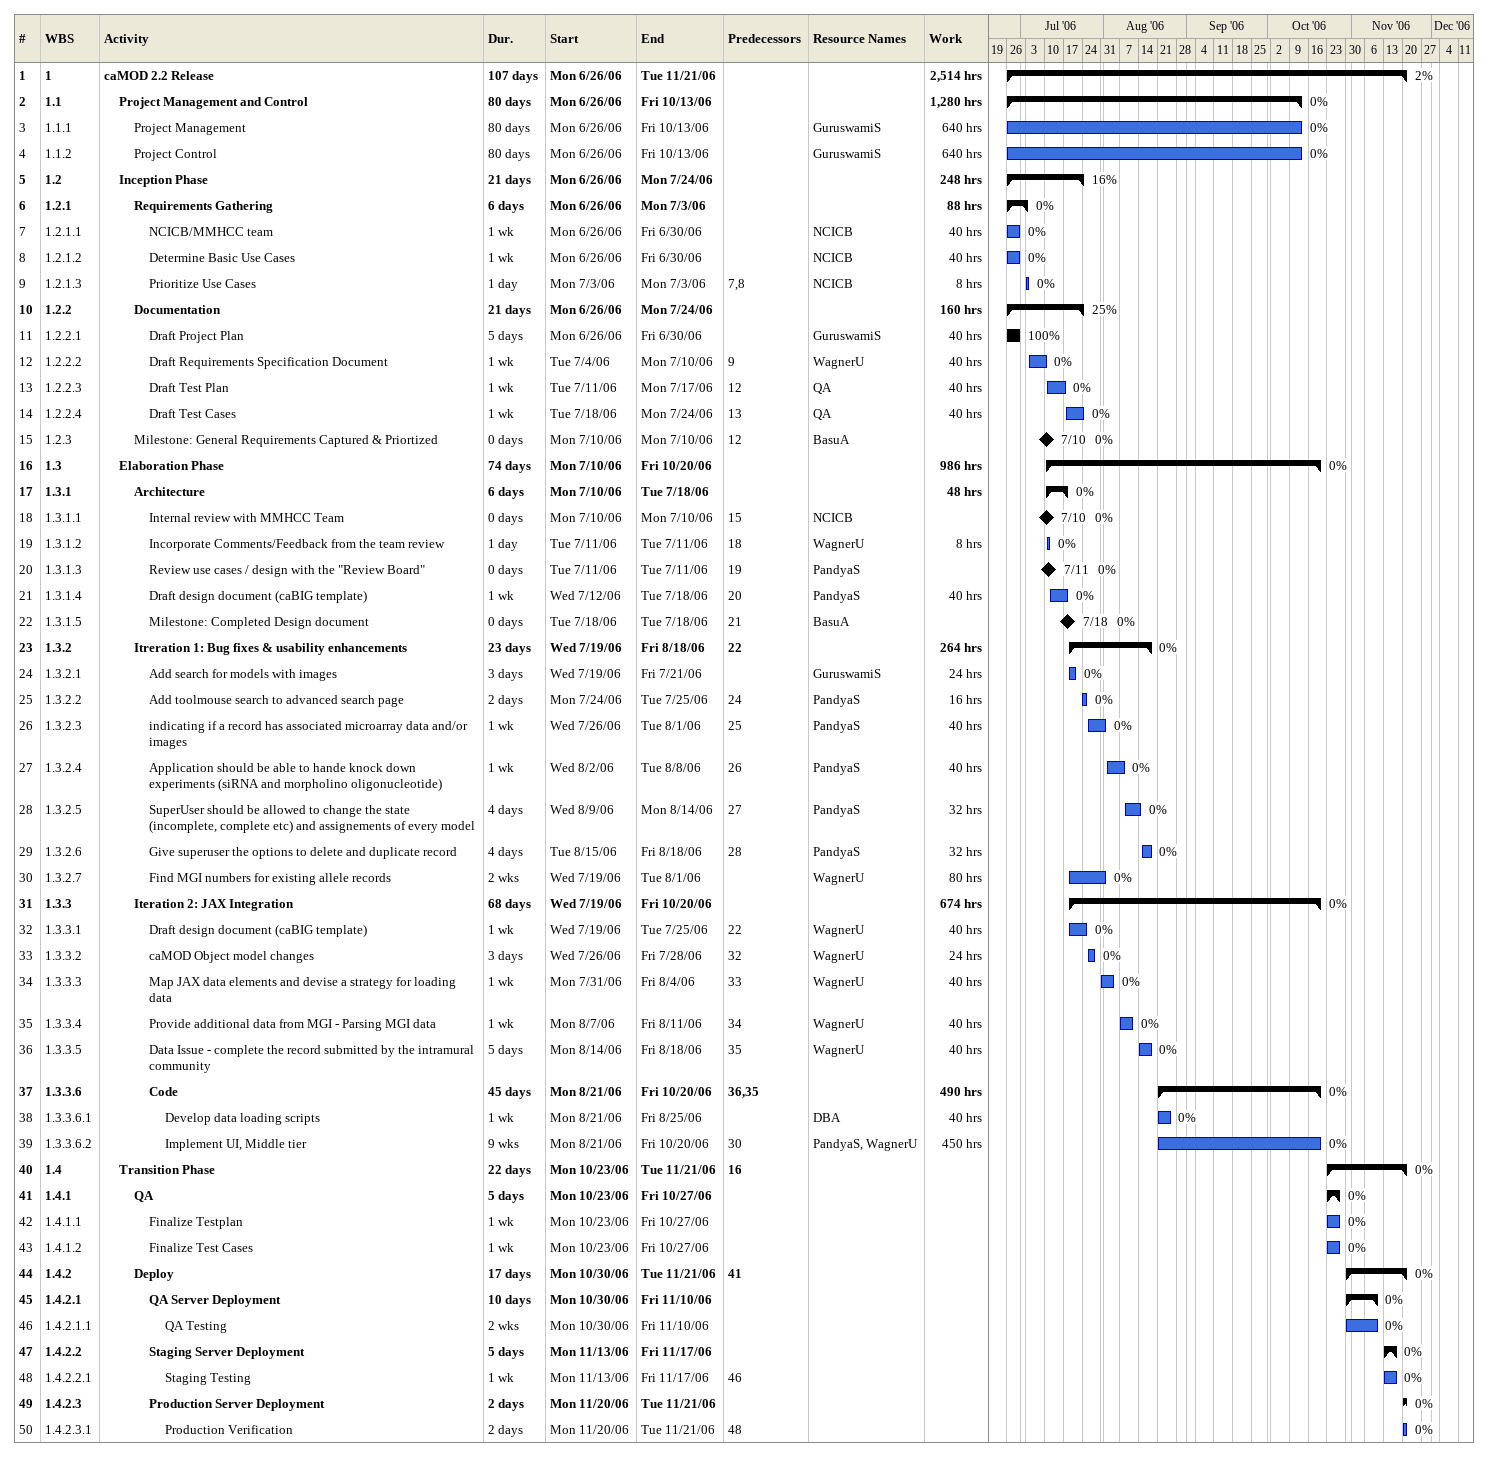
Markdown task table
| ID | WBS | Task | Duration | Start | Finish | Predecessors | Resources | % complete | Work (h) |
|---|---|---|---|---|---|---|---|---|---|
| 1 | 1 | **caMOD 2.2 Release** | 107d | 2006-06-26 | 2006-11-21 |  |  | 2 | 2514 |
| 2 | 1.1 | **Project Management and Control** | 80d | 2006-06-26 | 2006-10-13 |  |  | 0 | 1280 |
| 3 | 1.1.1 | Project Management | 80d | 2006-06-26 | 2006-10-13 |  | GuruswamiS | 0 | 640 |
| 4 | 1.1.2 | Project Control | 80d | 2006-06-26 | 2006-10-13 |  | GuruswamiS | 0 | 640 |
| 5 | 1.2 | **Inception Phase** | 21d | 2006-06-26 | 2006-07-24 |  |  | 16 | 248 |
| 6 | 1.2.1 | **Requirements Gathering** | 6d | 2006-06-26 | 2006-07-03 |  |  | 0 | 88 |
| 7 | 1.2.1.1 | NCICB/MMHCC team | 1w | 2006-06-26 | 2006-06-30 |  | NCICB | 0 | 40 |
| 8 | 1.2.1.2 | Determine Basic Use Cases | 1w | 2006-06-26 | 2006-06-30 |  | NCICB | 0 | 40 |
| 9 | 1.2.1.3 | Prioritize Use Cases | 1d | 2006-07-03 | 2006-07-03 | 7, 8 | NCICB | 0 | 8 |
| 10 | 1.2.2 | **Documentation** | 21d | 2006-06-26 | 2006-07-24 |  |  | 25 | 160 |
| 11 | 1.2.2.1 | Draft Project Plan | 5d | 2006-06-26 | 2006-06-30 |  | GuruswamiS | 100 | 40 |
| 12 | 1.2.2.2 | Draft Requirements Specification Document | 1w | 2006-07-04 | 2006-07-10 | 9 | WagnerU | 0 | 40 |
| 13 | 1.2.2.3 | Draft Test Plan | 1w | 2006-07-11 | 2006-07-17 | 12 | QA | 0 | 40 |
| 14 | 1.2.2.4 | Draft Test Cases | 1w | 2006-07-18 | 2006-07-24 | 13 | QA | 0 | 40 |
| 15 | 1.2.3 | Milestone: General Requirements Captured & Priortized | 0d | 2006-07-10 | 2006-07-10 | 12 | BasuA | 0 |  |
| 16 | 1.3 | **Elaboration Phase** | 74d | 2006-07-10 | 2006-10-20 |  |  | 0 | 986 |
| 17 | 1.3.1 | **Architecture** | 6d | 2006-07-10 | 2006-07-18 |  |  | 0 | 48 |
| 18 | 1.3.1.1 | Internal review with MMHCC Team | 0d | 2006-07-10 | 2006-07-10 | 15 | NCICB | 0 |  |
| 19 | 1.3.1.2 | Incorporate Comments/Feedback from the team review | 1d | 2006-07-11 | 2006-07-11 | 18 | WagnerU | 0 | 8 |
| 20 | 1.3.1.3 | Review use cases / design with the "Review Board" | 0d | 2006-07-11 | 2006-07-11 | 19 | PandyaS | 0 |  |
| 21 | 1.3.1.4 | Draft design document (caBIG template) | 1w | 2006-07-12 | 2006-07-18 | 20 | PandyaS | 0 | 40 |
| 22 | 1.3.1.5 | Milestone: Completed Design document | 0d | 2006-07-18 | 2006-07-18 | 21 | BasuA | 0 |  |
| 23 | 1.3.2 | **Itreration 1: Bug fixes & usability enhancements** | 23d | 2006-07-19 | 2006-08-18 | 22 |  | 0 | 264 |
| 24 | 1.3.2.1 | Add search for models with images | 3d | 2006-07-19 | 2006-07-21 |  | GuruswamiS | 0 | 24 |
| 25 | 1.3.2.2 | Add toolmouse search to advanced search page | 2d | 2006-07-24 | 2006-07-25 | 24 | PandyaS | 0 | 16 |
| 26 | 1.3.2.3 | indicating if a record has associated microarray data and/or images | 1w | 2006-07-26 | 2006-08-01 | 25 | PandyaS | 0 | 40 |
| 27 | 1.3.2.4 | Application should be able to hande knock down experiments (siRNA and morpholino oligonucleotide) | 1w | 2006-08-02 | 2006-08-08 | 26 | PandyaS | 0 | 40 |
| 28 | 1.3.2.5 | SuperUser should be allowed to change the state (incomplete, complete etc) and assignements of every model | 4d | 2006-08-09 | 2006-08-14 | 27 | PandyaS | 0 | 32 |
| 29 | 1.3.2.6 | Give superuser the options to delete and duplicate record | 4d | 2006-08-15 | 2006-08-18 | 28 | PandyaS | 0 | 32 |
| 30 | 1.3.2.7 | Find MGI numbers for existing allele records | 2w | 2006-07-19 | 2006-08-01 |  | WagnerU | 0 | 80 |
| 31 | 1.3.3 | **Iteration 2: JAX Integration** | 68d | 2006-07-19 | 2006-10-20 |  |  | 0 | 674 |
| 32 | 1.3.3.1 | Draft design document (caBIG template) | 1w | 2006-07-19 | 2006-07-25 | 22 | WagnerU | 0 | 40 |
| 33 | 1.3.3.2 | caMOD Object model changes | 3d | 2006-07-26 | 2006-07-28 | 32 | WagnerU | 0 | 24 |
| 34 | 1.3.3.3 | Map JAX data elements and devise a strategy for loading data | 1w | 2006-07-31 | 2006-08-04 | 33 | WagnerU | 0 | 40 |
| 35 | 1.3.3.4 | Provide additional data from MGI - Parsing MGI data | 1w | 2006-08-07 | 2006-08-11 | 34 | WagnerU | 0 | 40 |
| 36 | 1.3.3.5 | Data Issue - complete the record submitted by the intramural community | 5d | 2006-08-14 | 2006-08-18 | 35 | WagnerU | 0 | 40 |
| 37 | 1.3.3.6 | **Code** | 45d | 2006-08-21 | 2006-10-20 | 36, 35 |  | 0 | 490 |
| 38 | 1.3.3.6.1 | Develop data loading scripts | 1w | 2006-08-21 | 2006-08-25 |  | DBA | 0 | 40 |
| 39 | 1.3.3.6.2 | Implement UI, Middle tier | 9w | 2006-08-21 | 2006-10-20 | 30 | PandyaS, WagnerU | 0 | 450 |
| 40 | 1.4 | **Transition Phase** | 22d | 2006-10-23 | 2006-11-21 | 16 |  | 0 |  |
| 41 | 1.4.1 | **QA** | 5d | 2006-10-23 | 2006-10-27 |  |  | 0 |  |
| 42 | 1.4.1.1 | Finalize Testplan | 1w | 2006-10-23 | 2006-10-27 |  |  | 0 |  |
| 43 | 1.4.1.2 | Finalize Test Cases | 1w | 2006-10-23 | 2006-10-27 |  |  | 0 |  |
| 44 | 1.4.2 | **Deploy** | 17d | 2006-10-30 | 2006-11-21 | 41 |  | 0 |  |
| 45 | 1.4.2.1 | **QA Server Deployment** | 10d | 2006-10-30 | 2006-11-10 |  |  | 0 |  |
| 46 | 1.4.2.1.1 | QA Testing | 2w | 2006-10-30 | 2006-11-10 |  |  | 0 |  |
| 47 | 1.4.2.2 | **Staging Server Deployment** | 5d | 2006-11-13 | 2006-11-17 |  |  | 0 |  |
| 48 | 1.4.2.2.1 | Staging Testing | 1w | 2006-11-13 | 2006-11-17 | 46 |  | 0 |  |
| 49 | 1.4.2.3 | **Production Server Deployment** | 2d | 2006-11-20 | 2006-11-21 |  |  | 0 |  |
| 50 | 1.4.2.3.1 | Production Verification | 2d | 2006-11-20 | 2006-11-21 | 48 |  | 0 |  |
